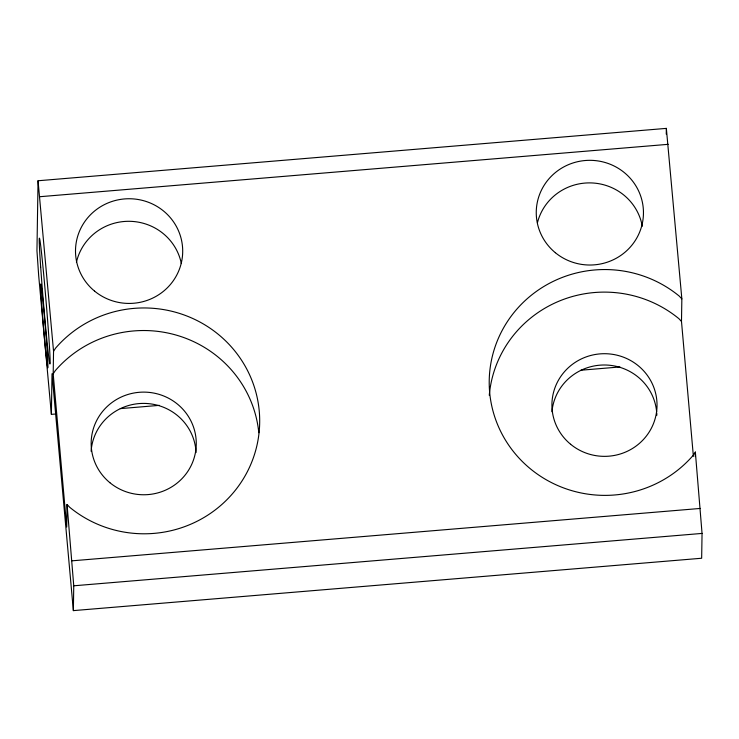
<?xml version="1.0" encoding="UTF-8"?>
<svg xmlns="http://www.w3.org/2000/svg" width="739" height="739" viewBox="0 0 739 739"><rect width="100%" height="100%" fill="white"/><g stroke="black" fill="none" stroke-linecap="round" stroke-linejoin="round"><path stroke-width="1.11" d="M693.385 456.351L681.487 321.447L681.848 298.879L666.347 128.383L38.049 180.759L36.95 250.715L38.687 275.684L51.379 414.357L55.97 413.979M51.379 414.357L52.016 373.749L73.364 610.617L701.662 558.241L702.05 533.419L695.353 452.083L693.284 455.233A115.617 112.919 0.9 0 1 530.39 468.812A115.617 112.919 0.9 0 1 516.358 309.696A115.617 112.919 0.9 0 1 679.261 296.117L681.848 298.879M53.55 351.256L55.61 348.106A115.617 112.919 0.9 0 1 218.513 334.527A115.617 112.919 0.9 0 1 232.536 493.643A115.617 112.919 0.9 0 1 69.632 507.222L67.055 504.46L66.695 527.027L53.19 373.823L53.55 351.256L38.049 180.759M73.364 610.617L73.752 585.796L67.055 504.46M666.255 134.119L666.347 128.383M695.279 456.591L695.353 452.083M53.19 373.823L55.259 370.673A115.617 112.919 0.9 0 1 178.09 335.654A115.617 112.919 0.9 0 1 258.798 432.721M39.924 196.703L668.222 144.327M120.291 408.621L159.347 405.36M580.891 370.221L619.947 366.96M72.016 560.827L700.313 508.441M73.752 585.796L702.05 533.419M681.487 321.447L678.91 318.685A115.617 112.919 0.9 0 0 560.208 300.681A115.617 112.919 0.9 0 0 489.273 395.3M76.431 262.234A53.605 52.349 0.9 0 1 129.408 221.303A53.605 52.349 0.9 0 1 181.341 263.555M537.447 222.707A53.605 52.349 0.9 0 1 591.329 182.921A53.605 52.349 0.9 0 1 642.302 226.273M551.95 411.725A52.552 51.324 0.9 0 1 604.373 364.992A52.552 51.324 0.9 0 1 656.648 411.946M656.74 413.055A52.552 51.324 0.9 0 1 656.832 415.29M91.109 451.252A52.552 51.324 0.9 0 1 144.179 403.402A52.552 51.324 0.9 0 1 196.047 452.582M40.682 267.121A63.064 1.367 85.2 0 0 49.827 363.727A63.064 1.367 85.2 0 0 43.462 271.98A63.064 1.367 85.2 0 0 40.682 267.121M41.615 303.221A42.04 0.915 85.2 0 0 47.712 367.625A42.04 0.915 85.2 0 0 43.472 306.454A42.04 0.915 85.2 0 0 41.615 303.221M94.592 291.12A53.605 52.349 0.9 0 0 181.877 260.285A53.605 52.349 0.9 0 0 110.841 201.858A53.605 52.349 0.9 0 0 94.592 291.12M555.349 252.71A53.605 52.349 0.9 0 0 642.634 221.876A53.605 52.349 0.9 0 0 571.598 163.439A53.605 52.349 0.9 0 0 555.349 252.71M109.88 482.687A52.552 51.324 0.9 0 0 195.456 452.462A52.552 51.324 0.9 0 0 125.815 395.171A52.552 51.324 0.9 0 0 109.88 482.687M570.637 444.278A52.552 51.324 0.9 0 0 656.214 414.052A52.552 51.324 0.9 0 0 586.563 356.761A52.552 51.324 0.9 0 0 570.637 444.278"/></g></svg>
